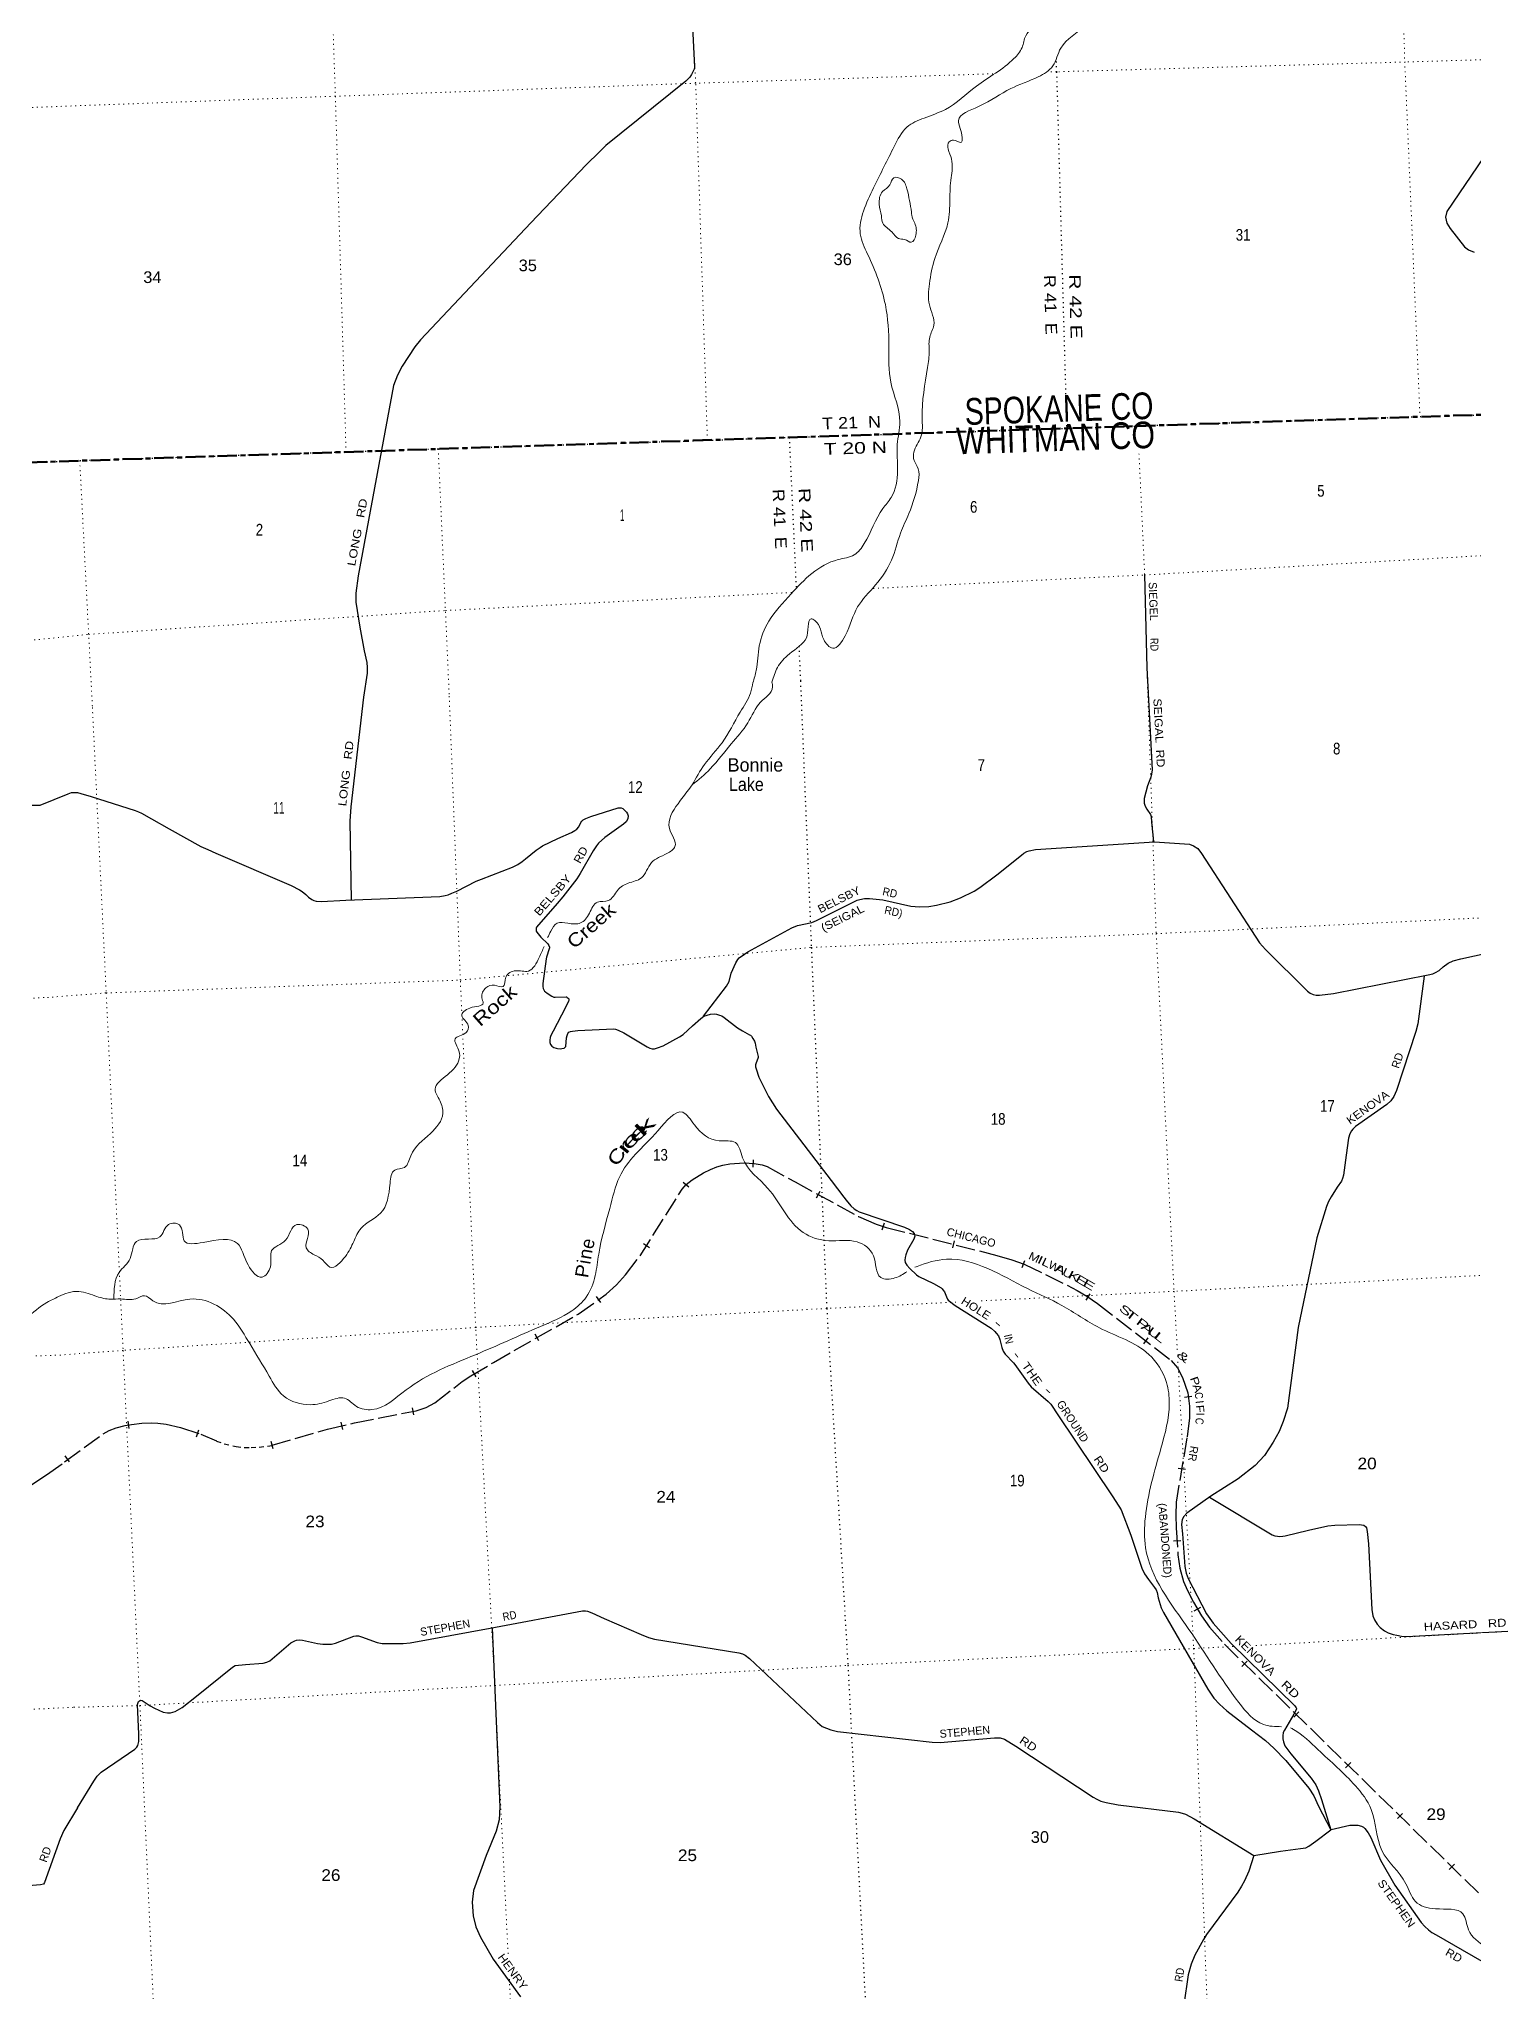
# Model space of a CAD drawing. Header units: feet. Extents: x 745759 to 1002271, y -170898 to 32007.
# Drawn here: x 842379 to 863891, y -95279 to -65991 of the extents above; entities that cross this region are included whole.
import ezdxf
from ezdxf.enums import TextEntityAlignment as Align

# ---------------------------------------------------------------- set-up
doc = ezdxf.new("R2010")
doc.units = ezdxf.units.FT
doc.header["$LTSCALE"] = 48
for name, pattern in [('DOTTED', [1.5, 0.3, -1.2]), ('LONG_DASH_SHORT_DASH', [9.9, 6, -1.2, 1.5, -1.2]), ('LONG_DASHED', [7.5, 6, -1.5]), ('SHORT_DASHED', [2.7, 1.5, -1.2])]:
    doc.linetypes.add(name, pattern=pattern)
for name, color, linetype, lineweight in [('11', 7, 'LONG_DASH_SHORT_DASH', 60), ('29', 7, 'Continuous', 25), ('39', 7, 'Continuous', 13), ('6', 7, 'DOTTED', 25), ('63', 7, 'Continuous', 25), ('7', 7, 'DOTTED', 13)]:
    doc.layers.add(name, color=color, linetype=linetype, lineweight=lineweight)
for name, color, linetype in [('12', 7, 'Continuous'), ('30', 7, 'Continuous'), ('41', 7, 'Continuous')]:
    doc.layers.add(name, color=color, linetype=linetype)

msp = doc.modelspace()

# ---------------------------------------------------------------- linework, layer by layer
at = {"layer": '11'}
msp.add_line((842205.35, -72340.49), (873389, -71316.67), dxfattribs=at)
at = {"layer": '29'}
msp.add_line((858953.7, -74026.21), (858987.04, -75421.16), dxfattribs=at)
for points in [[(852144.96, -65201.65), (852205.96, -66412.44), (852201.08, -66444.17), (852178.07, -66482.89), (852161.2, -66522.31), (852136.63, -66560.28), (852076.02, -66622.42), (850876.97, -67588.54), (850778.44, -67680.84), (850579.89, -67878.08), (849752.04, -68747.06), (848097.99, -70501.92), (848009.84, -70607.36), (847824.27, -70898.94), (847749.92, -71032.63), (847692.74, -71186.45), (847161.54, -74039.64), (847125.62, -74299.82), (847125.68, -74434.46), (847189.54, -74809.34), (847254.9, -75168.02), (847291.37, -75339.13), (847296.9, -75413.76), (847295.33, -75499.4), (847244.36, -75863.07)], [(864955.66, -66413.05), (863484.72, -68578.17), (863462.43, -68663.35), (863484.72, -68749.55), (863533.91, -68832.12), (863747.23, -69108.48), (863810.69, -69153.11), (863893.56, -69186.28)], [(858987.04, -75421.16), (859066.07, -76948.57), (859058.6, -77015.82), (859047.29, -77061.36), (858995.71, -77189.78), (858947.37, -77379.32), (858945.3, -77423.9), (858947.99, -77450.76), (858961.4, -77496.41), (858986.5, -77539.26), (859041.23, -77619.9), (859052.65, -77652.17), (859058.85, -77734.25), (859087.5, -78027.45)], [(847244.36, -75863.07), (847051.48, -77503.82), (847038.06, -77718.25), (847058.49, -78903.74)], [(837962.64, -76208.04), (839981.86, -77503.75), (840014.78, -77517.77), (840055.21, -77525.86), (840240.05, -77549.73), (840316.63, -77563.61), (840370.53, -77578.44), (840419.71, -77597.5), (840463.51, -77621.59), (840537.62, -77675.52), (840557.16, -77685.64), (840583.64, -77696.42), (840631.95, -77710.58), (840803.76, -77740.92), (840845.85, -77742.2), (841279.43, -77724.74), (841346.48, -77713.97), (841664.15, -77656.65), (841707.27, -77647.21), (841741.96, -77636.38), (842116.58, -77501.34), (842182.27, -77486.09), (842246.56, -77478.93), (842396.34, -77478.2)], [(842396.34, -77478.2), (842815.9, -77308.34), (842864.76, -77290.57), (842913.62, -77288.34), (842955.81, -77292.79), (843002.45, -77303.9), (843157.12, -77352.8), (843818.47, -77559.85), (843868.57, -77579.45), (843912.98, -77599.45), (844063.16, -77686.67), (844329.35, -77835.29)], [(846980.05, -78906.95), (848386.78, -78849.42), (848467.85, -78837.52), (848511.15, -78827.2), (848568.89, -78802.76), (848639.95, -78769.42), (848929.58, -78622.59), (849010.83, -78589.43), (849477.2, -78409.43), (849555.49, -78371.35), (849623.77, -78324.99), (849672.15, -78285.87), (849829.2, -78157.22), (849889.33, -78113.3), (849924.69, -78088.33), (850155.84, -77981.79), (850362.19, -77890.56), (850410.53, -77860.65), (850439.92, -77839.45), (850468.79, -77806.12), (850502.1, -77741.67), (850515.43, -77721.67), (850535.46, -77702.46), (850575.39, -77679.45), (850652.97, -77651.19), (851060.45, -77522.21), (851103.94, -77519.46), (851130.59, -77532.79), (851184.76, -77583.55), (851201.66, -77608.34), (851212.76, -77639.45), (851207.35, -77683.69), (851181.67, -77728.34), (851138.97, -77767.96), (850859.97, -77964.23), (850766.38, -78052.78), (850735.29, -78090.55), (850683.72, -78163.98), (850493.22, -78506.1), (850440.4, -78582.9), (850229.67, -78853.99), (850144.63, -78952.82)], [(844329.35, -77835.29), (844802.05, -78099.22), (844909.01, -78147.21), (845026.71, -78198.32), (846159.19, -78685.65), (846282.57, -78752.76), (846322.55, -78777.2), (846375.91, -78821.22), (846418.04, -78861.65), (846468.37, -78897.46), (846495.77, -78912.76), (846533.53, -78921.64), (846613.97, -78924.03), (846980.05, -78906.95)], [(852339.89, -80642.67), (852687.37, -80195.14), (852724.09, -80126.92), (852753.64, -80000.87), (852823.04, -79842.81), (852852.91, -79793.92), (852877.07, -79769.75), (852953.64, -79714.69), (853005.89, -79681.12), (853666.52, -79319.98), (853749.32, -79286.35), (853963.27, -79237.93), (854036.49, -79211.15), (854645.72, -78907.69), (854683.73, -78893.39), (854753.06, -78880.82), (854827.93, -78879.77), (855027.5, -78902.37), (855450.86, -78996.3), (855579.68, -79007.04), (855719.24, -78998.98), (855835.43, -78980.27), (856038.61, -78931.85), (856191.6, -78872.76), (856399.4, -78770.9), (856484.13, -78717.01), (856739.28, -78525.75), (857106.78, -78228.25), (857144.36, -78198.71), (857189.99, -78174.54), (857222.19, -78163.8), (857316.12, -78147.68), (859104.19, -78029.17), (859624.23, -78067.13), (859688.6, -78089.43), (859753.05, -78131.58), (859804.71, -78206.05), (860673.97, -79544.93), (860767.54, -79646.21), (861395.63, -80271.94), (861435.83, -80298.79), (861481.45, -80320.27), (861524.39, -80328.33), (861574.13, -80327.63), (861786.37, -80305.35), (863207.16, -80027.55), (863276.94, -80008.75), (863313.31, -79992.34), (863370.88, -79960.41), (863427.11, -79905.23), (863503.72, -79849.81), (863580.22, -79812.71), (863696.52, -79783.87), (865562.04, -79377.13)], [(850144.63, -78952.82), (849838.26, -79308.83), (849831.97, -79325.53), (849830.31, -79349.42), (849833.08, -79368.86), (849842.16, -79385.26), (849902.39, -79460.28), (850005.46, -79558.41), (850023.52, -79587.19), (850030.73, -79608.86), (850030.73, -79621.08), (850027.46, -79634.39), (849988.23, -79758.22), (849981.32, -79787.19), (849929.6, -80156.42), (849929.68, -80197.75), (849938.57, -80231.08), (849950.78, -80261.08), (849958.55, -80271.08), (849970.95, -80282.26), (849994.09, -80298.86), (850064.04, -80345.52), (850085.49, -80355.94), (850094.3, -80358.03), (850117.34, -80357.75), (850280.74, -80355.09), (850289.18, -80357.47), (850298.34, -80363.3), (850310.55, -80375.52), (850319.43, -80386.64), (850321.94, -80393.58), (850322.06, -80398.37), (850320.83, -80408.03), (850316.1, -80419.97), (850268.61, -80516.51), (850084.06, -80868.74)], [(863147.09, -80043.73), (863051.66, -80760.65), (863021.46, -80877.4), (862732.29, -81759.66), (862688.16, -81850.83), (862643.73, -81912.74), (862585.34, -81967.8), (862117.62, -82300.61), (862074.75, -82339.73), (862053.28, -82366.59), (862029.12, -82412.24), (862010.53, -82474.24), (861976.23, -82727.82), (861935.19, -83029.91), (861921.78, -83078.24), (861904.01, -83118.07), (861838.62, -83211.4), (861750.01, -83354.85), (861709.75, -83424.68), (861682.88, -83499.92), (861536.86, -83971.72), (861257.23, -85314.41), (861094.04, -86525.49), (861030.73, -86722.51), (860971.69, -86872.9), (860882.81, -87032.08), (860752.47, -87232.84), (860612.05, -87383.15), (860355.59, -87583.11), (859945.92, -87845.07), (859584.28, -88101.15), (859543.87, -88151.22), (859516.88, -88194.55), (859506.3, -88269.38), (859523.53, -88408.22), (859554.61, -88897.8), (859576.08, -88999.85), (859608.62, -89076.97), (859882.04, -89606.78), (859978.98, -89746.86), (860251.72, -90055.23), (861204.8, -90989.27), (861224.66, -91017.35), (861228.68, -91029.44), (861228.68, -91035.48), (861224.68, -91047.03), (861188.56, -91113), (861049.44, -91354.47), (861032.76, -91389.31), (861024.71, -91440.34), (861024.71, -91483.31), (861034.83, -91530.6), (861056.92, -91588.04), (861083.76, -91628.33), (861144.8, -91708), (861451.4, -92071.58), (861521.24, -92173.5), (861561.5, -92262.12), (861606.08, -92394.58), (861746.74, -92847.38)], [(850084.06, -80868.74), (850049.43, -80934.83), (850039.34, -80967.47), (850036, -81004.13), (850037.11, -81040.8), (850046.67, -81067.82), (850065.99, -81095.24), (850093.75, -81114.13), (850129.28, -81126.35), (850152.87, -81129.61), (850191.46, -81133.02), (850217, -81129.69), (850249.21, -81123.02), (850263.22, -81114.78), (850274.74, -81097.47), (850287.86, -80971.17), (850294.73, -80937.47), (850306.95, -80907.47), (850322.49, -80887.47), (850343.92, -80877.14), (850373.57, -80868.58), (850454.28, -80862.3), (850991.13, -80836.83), (851020.95, -80840.8), (851063.15, -80856.36), (851145.56, -80895.41), (851495.1, -81104.14), (851536.74, -81125.81), (851568.1, -81132.58), (851586.71, -81134.69), (851606.14, -81133.02), (851648.34, -81121.91), (851734.09, -81088.16), (851980.91, -80954.7), (852033.86, -80917.56), (852175.68, -80791.17), (852297.74, -80679.37), (852347.34, -80644.7), (852393.98, -80629.14), (852447.28, -80615.81), (852499.39, -80611.91), (852533.89, -80615.81), (852578.31, -80629.14), (852613.84, -80642.48), (852647.64, -80664.6), (852850.78, -80820.65), (852924.76, -80866.92), (853030.44, -80922.91), (853043.02, -80929.7), (853058.01, -80944.7), (853080.22, -80980.25), (853104.1, -81021.92), (853113.53, -81049.14), (853125.58, -81107.83), (853157.4, -81248.58), (853158.51, -81266.36), (853155.95, -81278.25), (853131.86, -81344.14), (853119.64, -81373.03), (853117.42, -81388.58), (853120.85, -81406), (853127.42, -81434.14), (853168.88, -81557.86), (853317.04, -81852.23), (853436.43, -82040.57), (854251.83, -83107.75), (854444.97, -83360.91)], [(854444.97, -83360.91), (854476.49, -83402.22), (854550.97, -83490.78), (854599.83, -83535.23), (854637.58, -83559.67), (854676.09, -83578.49), (855352.12, -83809.34), (855430.42, -83844.11), (855474.84, -83875.23), (855497.34, -83902.39), (855505.93, -83924.11), (855508.15, -83946.34), (855495.5, -83991.04), (855400.89, -84154.52), (855372.68, -84224.11), (855361.58, -84266.33), (855358.33, -84306.62), (855366.02, -84337.44), (855388.23, -84377.44), (855435.89, -84431.56), (855531.47, -84525.22), (855569.64, -84549.06), (855787.63, -84654.39), (855901.97, -84720.01), (855920.68, -84735.78), (855930.67, -84748), (855951.21, -84780.77), (855981.79, -84854.97), (855998.4, -84886.89), (856010.62, -84903.56), (856026.72, -84920.77), (856113.77, -84982.58), (856653.61, -85323.56), (856707.96, -85372.44), (856730.17, -85399.1), (856761.26, -85439.1), (856784.62, -85493.49), (856812.34, -85614.66), (856833.19, -85667.49), (856861.2, -85714.66), (856988.54, -85844.87), (857006.66, -85866.88), (857206.54, -86149.1), (857253.01, -86202.79), (857508.13, -86426.01), (857546.33, -86464.65), (857566.31, -86493.54), (857643.51, -86609.93), (858479.31, -87851.81), (858600.91, -88048.15), (858749.19, -88429.11), (858910.36, -88924.54), (858949.89, -89006.85), (859009.85, -89095.74), (859103.13, -89215.74), (859125.34, -89249.07), (859140.88, -89289.07), (859158.81, -89367.45), (859203.07, -89520.18), (859234.68, -89587.08), (859899.11, -90736.57), (859991.47, -90871.28), (860073.81, -90963.81), (860186.9, -91062.39), (860554.34, -91348.56), (860767.68, -91510.4), (860893.13, -91622.39), (861068.94, -91809), (861415.37, -92225.29)], [(859924.32, -87858.88), (860865.83, -88423.19), (860905.32, -88439.19), (860945.58, -88444.56), (860983.15, -88447.25), (861026.09, -88444.56), (861059.13, -88437.96), (861412, -88351.74), (861702.44, -88288.8), (861803.42, -88278.16), (862169.45, -88267.31), (862239.36, -88279.56), (862266.07, -88299.54), (862279.49, -88318.34), (862292.53, -88374.38), (862312.34, -88559.28), (862361.07, -89544.25), (862376.11, -89636.96), (862397.93, -89696.21), (862437.84, -89763.19), (862483.47, -89811.53), (862550.57, -89865.24), (862606.93, -89892.1), (862679.39, -89916.27), (862733.07, -89929.69), (862805.54, -89943.12), (862877.76, -89946.16), (867443.18, -89710.03)], [(842955.24, -92520.08), (843199.1, -92117.74), (843250.1, -92042.55), (843311.72, -91982.12), (843816.4, -91637.04), (843845.92, -91607.5), (843859.76, -91583.66), (843875.44, -91521.56), (843876.49, -91411.48), (843852.73, -90970.43), (843870.07, -90925.37), (843899.6, -90903.89), (843925.14, -90909.12), (844042.08, -90987.37), (844108.94, -91024.74), (844240.45, -91081.13), (844304.86, -91094.56), (844350.49, -91091.88), (844417.58, -91073.08), (844525.04, -91015.21), (844740.72, -90845.47), (845276.42, -90407.06), (845320.99, -90385.23), (845473.16, -90369.29), (845737.68, -90349.02), (845794.41, -90334.56), (845840.03, -90315.76), (845907.53, -90255.71), (846151.36, -90044.52), (846211.36, -90013.97), (846239.93, -90001.55), (846277.5, -89998.86), (846329.61, -90005.38), (846554.07, -90053.26), (846634.46, -90063.32), (846693.5, -90066), (846760.6, -90063.32), (846823.17, -90050.98), (847097.1, -89945.6), (847125.6, -89937.1), (847165.86, -89939.78), (847213.84, -89953.22), (847447.45, -90037.06), (847520.13, -90052.57), (847587.22, -90052.57), (847703.07, -90053.47), (847839.51, -90052.57), (847941.77, -90042.27), (849140.24, -89824.64), (850526.18, -89563.48), (850568.99, -89563.8), (850601.2, -89569.18), (850667.75, -89594.36), (850851.14, -89678.12), (851406.96, -89917.08), (851516.4, -89963.95), (851605.97, -89986.12), (852871.9, -90193.73), (852925.42, -90208.33), (852963, -90229.82), (853031.28, -90280.43), (854049.45, -91240.23), (854117.06, -91295.96), (854251.25, -91349.67), (854348.83, -91372), (855770.32, -91532.29), (855890.7, -91538.73), (856704.3, -91467.84), (856790.18, -91467.84), (856853.37, -91489.6), (857023.28, -91592.04), (858180.43, -92359.44), (858237.25, -92388.92), (858298.52, -92415.83), (858379.38, -92437.94), (858555.25, -92473.56), (859460.61, -92584.04), (859516.99, -92595.76), (859567.98, -92614.56), (859694.73, -92684.02), (860591.63, -93232.75)], [(849169.73, -89819.08), (849285.84, -92503.1), (849275.85, -92695.86), (849232.93, -92868.39), (849083.65, -93235.37), (848893.05, -93759.33), (848873.27, -93931.23), (848886.78, -94138.97), (848926.94, -94301.85), (848997.13, -94457.62), (849184.23, -94789.47), (849595.41, -95350.83)], [(861415.37, -92225.29), (861490.53, -92340.16), (861560.93, -92495.55), (861746.74, -92847.38)], [(842955.24, -92520.08), (842752.28, -92856.26), (842693.83, -92980.98), (842461.05, -93635.47), (842445.62, -93660.7), (842401.86, -93674.03), (841383.55, -93758.95)], [(861750.67, -92843.26), (862028.92, -92779.93), (862081.27, -92775.71), (862152.34, -92780.15), (862205.64, -92793.48), (862235.62, -92810.16), (862255.58, -92828.65), (862304.47, -92892.38), (862345.51, -92965.37), (862488.68, -93302.15), (862703.25, -93677.42), (863099.48, -94235.47), (863153.94, -94295.7), (863209.46, -94349.03), (863258.32, -94386.81), (863323.57, -94425.23), (864268.92, -94965.54)], [(860589.69, -93234.85), (860989.32, -93167.01), (861291.46, -93129.15), (861368.86, -93116.76), (861417.17, -93095.27), (861521.06, -93019.42), (861746.74, -92847.38)], [(860589.69, -93234.85), (860514.58, -93467.8), (860450.98, -93610.89), (860406.87, -93690.79), (860351.69, -93784.85), (859883.47, -94418.64), (859835.44, -94494.89), (859706.32, -94730.19), (859652.64, -94861.8), (859606.78, -95022.33), (859540.45, -95472.89)]]:
    msp.add_lwpolyline(points, dxfattribs=at)
at = {"layer": '39'}
for points in [[(853080.21, -75645.4), (853130.39, -75458.88), (853177.1, -75090.21), (853318.56, -74722), (853653.98, -74312.22), (853963.04, -74006.24), (854358.38, -73797.81), (854599.6, -73726.23), (854750.51, -73557.25), (855029.24, -73032.67), (855154.06, -72866.69), (855249.96, -72465.93), (855245.3, -72070.97), (855285.01, -71730.79), (855147.97, -71137.21), (855119.86, -70600), (855066.23, -69973.03), (854800.18, -69216.99), (854690.06, -68912.69), (854739.76, -68570.12), (854890.1, -68223.75), (855045.51, -67905.42), (855199.44, -67601.25), (855390.2, -67311.83), (855647.13, -67175.14), (855966.82, -67046.17), (856431.53, -66698.04), (856994.54, -66283.71), (857115.34, -66117.88), (857171.27, -65942.4), (857393.72, -65692.1), (857516.27, -65411.3), (857592.14, -65067.74), (857805.94, -64531.5), (858035.49, -63823.3), (858391.52, -63263.56), (858812.48, -62715.48), (859042.02, -62493.14), (859385.15, -62181.84), (859884.81, -61798.13), (860048.45, -61592.38), (860270.62, -61388.46), (860564.32, -61318.93), (860892.47, -61308.58), (861425.21, -61379.23), (862302.49, -61392.55), (862543.63, -61318.95), (862675.2, -61279.72), (862838.23, -61273.58), (862915.13, -61173.92), (863052.03, -61007.48), (863475.22, -60681.08), (863741.53, -60525.89), (863980.46, -60285.05), (864281.7, -59715.28), (864362.49, -59395.72), (864594.85, -59141.02), (864682.08, -58885.73), (864633.61, -58343.25), (864571.71, -57980.68), (864605.31, -57908.86), (864705.89, -57957.49), (864759.56, -58207.46), (864924.86, -58316.14), (865114.03, -58470.3), (865188.9, -58531.99), (865263.57, -58696.5), (865223.96, -59147.56), (865031.88, -59509.61), (864919.88, -59640.83), (864822.15, -59668.71), (864820.94, -59852.21), (864632.34, -60145.58), (864358.67, -60643.76), (864152.47, -60897.48), (863580.65, -61291.98), (863488.62, -61418.42), (863270.32, -61563.73), (862658.33, -61746.05), (862323.49, -61847.37), (861850.48, -61810.76), (861459.21, -61912.19), (861123.68, -62211.1), (860794.84, -62419.04), (860103.35, -62739.42), (859721.74, -62991.68), (859267.4, -63617.63), (858924.31, -64307.92), (858658.77, -64807.81), (858478.16, -65153.3), (858339.13, -65424.65)], [(858339.13, -65424.65), (858068.48, -65787.64), (857696.14, -66126.24), (857577.16, -66394.82), (857359.46, -66556.24), (856946.81, -66733.06), (856463.07, -67003.28), (856162.41, -67210.16), (856189.06, -67330.12), (856196.95, -67541.5), (856088.84, -67507.27), (856023.25, -67531.91), (856056.94, -67786.67), (856051.36, -68069.12), (856033.49, -68400.42), (856004.14, -68748.27), (855808.31, -69279.8), (855727.83, -69661.84), (855727.47, -69976.35), (855793.31, -70282.31), (855731.41, -70460.03), (855722.97, -70665.98), (855700.16, -70918.84), (855617.4, -71671.9), (855599.89, -71958.83), (855493.5, -72186.61), (855498.16, -72311.43), (855559.18, -72434.12), (855561.76, -72611.43), (855419.07, -73108.71), (855294.89, -73399.65), (855158.88, -73805.96), (854918.79, -74177.88), (854650.96, -74508.51), (854461.59, -74943.03), (854276.99, -75127.4), (854143.06, -74995.35), (854009.54, -74712.1), (853952.13, -74686.04), (853910.04, -74800.52), (853882.14, -74970.91), (853629.12, -75212.28), (853449.29, -75416.62), (853365.72, -75634.41)], [(855457.96, -68587.41), (855390.54, -68239.17), (855306.41, -68091.14), (855192.79, -68071.23), (855134.3, -68178.26), (855025.12, -68277.13), (854973.74, -68466.55), (855006.51, -68642.72), (855026.75, -68752.84), (855162.61, -68882.79), (855265.14, -68983.76), (855354.3, -68996.53), (855454.66, -69039.11), (855523.29, -68933.71), (855506.46, -68752.91), (855461.7, -68633.64), (855457.96, -68587.41)], [(852171.29, -77175.76), (852440.44, -76936.91), (852755.26, -76560.99), (853003.84, -76246.25), (853194.41, -75937.87), (853307.36, -75832.43), (853375.48, -75706.58), (853365.72, -75634.41)], [(852171.29, -77175.76), (852355.98, -76871.65), (852618.19, -76544.25), (852890.11, -76085.27), (853044.11, -75799.89), (853081.15, -75641.9)], [(850003.25, -79466.56), (850049.49, -79369.91), (850147.95, -79250.92), (850304.53, -79250.73), (850497.14, -79247.08), (850628.88, -79102.53), (850751.8, -78934.12), (850915.68, -78911.43), (851051.16, -78758.66), (851212.17, -78649.28), (851408.39, -78572.82), (851559.39, -78342.72), (851791.78, -78206.27), (851912.69, -78098.5), (851829.58, -77831.32), (851957.8, -77458.81), (852171.29, -77175.76)], [(843498.74, -84890.87), (843579.47, -84486.99), (843743.23, -84278.59), (843837.16, -84022.51), (844018.67, -83987.01), (844190.23, -83953.92), (844320.71, -83771.07), (844481.44, -83774.75), (844555.59, -84014.02), (844837.42, -84037.09), (845351.88, -84052.89), (845513.11, -84375.5), (845721.88, -84556.91), (845847.27, -84402.53), (845865.41, -84161.59), (846075.01, -84003.85), (846241.98, -83771.1), (846406.84, -83839.2), (846383.95, -84118.69), (846501.83, -84222.99), (846633.08, -84306.57), (846738.8, -84407.32), (846970.45, -84248.7), (847095.52, -84023.67), (847205.41, -83825.5), (847497.15, -83601.9), (847640.82, -83150.05), (847712.62, -82953.39), (847855.84, -82913.36), (847950.43, -82738), (848246.53, -82403.2), (848433.29, -82101.03), (848386.86, -81911.11), (848317.04, -81742.31), (848500.51, -81523.04), (848679.31, -81283.76), (848677.85, -81178.85), (848615.25, -80985.54), (848782.74, -80890.03), (848813.36, -80783.84), (848716.21, -80638.34), (848834.84, -80522.58), (849037.08, -80445.88), (849016.44, -80367.97), (849077.87, -80222.2), (849207, -80180.71), (849334.18, -80201.88), (849377.7, -80060.85), (849523.07, -79964.21), (849713.94, -79968.71), (849877.83, -79764.34), (849950.18, -79601.77)], [(855387.29, -84477.13), (855210.26, -84571.84), (854997.2, -84564.2), (854888.03, -84237.5), (854642.25, -84029.3), (854218.14, -84013.93), (853834.61, -83889.95), (853306.84, -83228.72), (852926.22, -82767.51), (852820.38, -82541.61), (852574.58, -82515.09), (852203.23, -82273.54), (852028.41, -82086.73), (851659.94, -82357.8), (851080.78, -83057.16), (850933.76, -83529.33), (850769.62, -84212.13), (850716.05, -84535.23), (850582.16, -84857.49), (850364.2, -85066.04), (849898.09, -85298.62), (848920.37, -85723.2), (847879.81, -86251.22), (847369.59, -86546.12), (847137.09, -86496.86), (846958.33, -86372.78), (846724.88, -86416.41), (846447.66, -86471.89), (846043.81, -86340.65), (845829.18, -86042.38), (845536.05, -85555.48), (845293.15, -85191.73), (844640.71, -84888.73), (844083.47, -84915.01), (843958.43, -84837.24), (843829.44, -84882.76), (843602.69, -84885.75), (843450.24, -84889.82), (843246.14, -84849.52), (842976.69, -84775.49), (842814.62, -84792.05), (842670.09, -84851.54)], [(861003.35, -91301.59), (860737.64, -91269.08), (860365.35, -90938.76), (859618.43, -89842.17), (858967.62, -88616.59), (858964.53, -88158.49), (859197.48, -87127.76), (859323.73, -86452.54), (859281.26, -86139.33), (859018.39, -85717.83), (858276.47, -85319.5), (857711.25, -84982.74), (857197.01, -84730.75), (855983.93, -84290.66), (855541.83, -84399.14), (855510.92, -84411.75)], [(840647.88, -86138.48), (841133.84, -85714.74), (841385.65, -85516.22), (841564.47, -85443.37), (841827.99, -85460.41), (841951.11, -85407.67), (842194.05, -85177.17), (842497.02, -84938.52), (842670.09, -84851.54)], [(864911.51, -95159.94), (864737.54, -95181.02), (864468.04, -94923.29), (864068.02, -94604.17), (863810.55, -94345.97), (863726.43, -94109.11), (863312.35, -94032.78), (863013.56, -93921.56), (862872.31, -93656.71), (862510.47, -93156.4), (862349.61, -92541.08), (862113.06, -92187.17), (861555.14, -91646.24), (861185.73, -91342.04), (861142.15, -91318.85)]]:
    msp.add_spline(points, degree=3, dxfattribs=at)
at = {"layer": '6'}
for p, q in [((853625.18, -71964.86), (853730.09, -74245.27)), ((857780.81, -71780.23), (857782.01, -71830.25)), ((853769.18, -75095.01), (853793.21, -75617.37))]:
    msp.add_line(p, q, dxfattribs=at)
for points in [[(857625.06, -66326.88), (857632.8, -66481.43), (857771.53, -71394.77)], [(855619.24, -71900.29), (857782.01, -71830.25), (858849.68, -71793.3), (863082.44, -71652.73), (864252.23, -71618.74), (868356.93, -71483.17), (869667.34, -71439.39), (873389, -71316.67)], [(842205.35, -72340.49), (842988.36, -72312.31), (846981.36, -72178.7), (848362.99, -72134.73), (852398.98, -72008.87), (853625.18, -71964.86), (855265.72, -71911.73)], [(853793.21, -75617.37), (853956.3, -79613.67), (854187.42, -85028.51), (854504.84, -90381.36), (854782.22, -95737.83), (855038.01, -101109.29), (855298.21, -106492.68), (855552.87, -111890.43), (855833.59, -117287.14), (856015.35, -121382.34)]]:
    msp.add_lwpolyline(points, dxfattribs=at)
at = {"layer": '63'}
for p, q in [((853084.06, -82907.99), (853089.37, -82797.51)), ((852118.31, -83211.15), (852035.13, -83138.25)), ((854036.51, -83369.04), (854089.66, -83272.03)), ((855020.34, -83851.15), (855052.92, -83745.44)), ((851532.29, -84117.09), (851438.71, -84058.11)), ((856076.83, -84120.85), (856103.95, -84013.62)), ((857117.76, -84413.6), (857156.62, -84310.04)), ((850801.66, -84938.53), (850737.62, -84848.34)), ((858075.12, -84902.24), (858137.71, -84811.05)), ((849872.91, -85512.15), (849818.07, -85416.1)), ((858939.58, -85557.61), (859007.16, -85470.05)), ((848931.43, -86055.54), (848875.13, -85960.34)), ((859553.6, -86358.65), (859663.49, -86346.1)), ((847997.81, -86625.28), (847976.35, -86516.78)), ((843729.68, -86828.32), (843714.44, -86718.77)), ((844740.28, -86951.74), (844775.63, -86846.93)), ((846933.62, -86842.22), (846908.57, -86734.48)), ((842836.25, -87331.08), (842771.47, -87241.42)), ((842836.25, -87331.08), (842771.47, -87241.42)), ((845888, -87131.71), (845857.35, -87025.43)), ((859456.47, -87422.78), (859565.55, -87441.16)), ((859384.36, -88514.73), (859494.71, -88507.15)), ((859698.47, -89564.55), (859794.03, -89508.84)), ((860413.21, -90396.34), (860490.62, -90317.33)), ((861190.29, -91157.62), (861267.69, -91078.61)), ((861967.36, -91918.9), (862044.77, -91839.89)), ((862744.44, -92680.18), (862821.85, -92601.17)), ((863521.52, -93441.46), (863598.92, -93362.45))]:
    msp.add_line(p, q, dxfattribs=at)
at = {"layer": '63', "linetype": 'LONG_DASHED'}
for points in [[(845871.81, -87079.55), (846702.63, -86839.87), (847107.9, -86745.64), (848030.68, -86563.13), (848181.36, -86514.06), (848313.17, -86443.78), (848723.1, -86123.28), (848852.24, -86038.94), (849190.92, -85838.65), (850460.57, -85113.76), (850881.03, -84815.21), (851036.52, -84675.87), (851170.8, -84523.99), (851390.83, -84239.14), (852020.92, -83239.42), (852080.71, -83171.22), (852169.39, -83098.22), (852342.23, -82993.82), (852443.2, -82942.68), (852540.34, -82904.09), (852631.78, -82879.78), (852735.58, -82861.27), (852951.28, -82846.94), (853099.72, -82854.08), (853217.92, -82875.4), (853294.36, -82899.93), (853713.3, -83129.68), (854665.86, -83651.61), (854927.23, -83765.32), (855080.6, -83812.58), (856739.99, -84232.25), (856964.17, -84297.65), (857146.56, -84366.09), (857469.26, -84517.92), (857943.56, -84759.15), (858086.93, -84844.12), (858245.57, -84953.01), (859353.96, -85808.46), (859447.21, -85919.14), (859521.53, -86062.15), (859601.43, -86296.31), (859624.27, -86496.27), (859624.27, -86667.55), (859588.37, -86968.68), (859425.66, -87934.19), (859419.43, -88127.76), (859425.68, -88319.39), (859453.55, -88725.18), (859481.94, -88924.04), (859538.7, -89122.82), (859595.44, -89259.1), (859686.37, -89435.37), (859805.72, -89640.1), (859924.97, -89810.58), (860152.65, -90064.64), (863997.08, -93830.92)], [(842760.7, -87327.32), (843338.68, -86909.68), (843429.96, -86857.17), (843532.88, -86819.98), (843669.86, -86782.85), (843764.14, -86769.74), (843917.86, -86748.63), (844067.46, -86744.05), (844157.56, -86748.63), (844283.08, -86765.76), (844498.81, -86812.66), (844805.94, -86916.27), (845036.31, -87014.63)], [(842271.26, -87666.42), (842491.15, -87526.36), (842760.24, -87332.83)]]:
    msp.add_lwpolyline(points, dxfattribs=at)
at = {"layer": '63', "linetype": 'SHORT_DASHED'}
msp.add_lwpolyline([(845036.71, -87018.33), (845155.81, -87058.76), (845332.2, -87100.04), (845454.54, -87114.27), (845558.3, -87113.63), (845676.46, -87110), (845872.95, -87083.49)], dxfattribs=at)
at = {"layer": '7'}
for p, q in [((858849.68, -71793.3), (858852.05, -71843.89)), ((842988.36, -72312.31), (843178.14, -76014.67)), ((848362.99, -72134.73), (848526.79, -75815.1)), ((842702.85, -85727.2), (840985.28, -85790.57)), ((839136.86, -91189.81), (842899.14, -91010.02))]:
    msp.add_line(p, q, dxfattribs=at)
for points in [[(852398.98, -72008.87), (852223.3, -66652.97), (851951.1, -61357.16), (851829.11, -56035.54), (851645.44, -50627.53), (851522.56, -45336.17), (851251.69, -40022.17), (850928.04, -34698.06), (850679.79, -29859.56)], [(845305.95, -30062.93), (845549.84, -34789.8), (845819.75, -40186.5), (846060.13, -45493.59), (846247.06, -50826.88), (846460.24, -56215.63), (846644.48, -61530.88), (846820.75, -66848.45), (846981.36, -72178.7)], [(862723.69, -61731.95), (862853.62, -66331.1), (863082.44, -71652.73)], [(873183.68, -65985.8), (868169.04, -66177.21), (862861.82, -66334.82), (857632.8, -66481.43), (857490.62, -66485.94)], [(856680.19, -66511.64), (852223.3, -66652.97), (846820.75, -66848.45), (842007.86, -67025.84)], [(858869.17, -72209.02), (858954.46, -74027.85), (858987.04, -75421.16)], [(854884.37, -74230.06), (858954.46, -74027.85), (864334.69, -73720.32), (866789.48, -73608.65)], [(842304.28, -75003.2), (843124.98, -74918.56), (848471.13, -74561.91), (853673.6, -74290.41)], [(858987.04, -75421.16), (859127.06, -79407.29), (859394.68, -84772.23), (859443.21, -85651.99)], [(849410, -94705.45), (849210.76, -90683.5), (848924.89, -85313.24), (848694.54, -80104.27), (848526.79, -75815.1)], [(843178.14, -76014.67), (843384.77, -80296.01), (843638.22, -85657.47), (843890.55, -90984.66), (844131.04, -96318.37), (844310.38, -101684.81), (844584.38, -105622.23)], [(842503.58, -80364.5), (843384.77, -80296.01), (848694.54, -80104.27), (853956.3, -79613.67), (859127.06, -79407.29), (864534.88, -79145.03), (869957.74, -78851.88), (873669.86, -78602.55)], [(817805.95, -81487.12), (822353.1, -81302.4), (827437.32, -81052.23), (832732.96, -80822.92), (837979.96, -80577.16), (842503.58, -80364.5)], [(873877.77, -83998.06), (870121.71, -84239.12), (864769.83, -84493.1), (859394.68, -84772.23), (856450.03, -84917.15)], [(856125.51, -84933.13), (854187.42, -85028.51), (848924.89, -85313.24), (843638.22, -85657.47), (842702.85, -85727.2)], [(859453.04, -85830.18), (859690.11, -90127.97), (859892.37, -95519.74), (860094.57, -100848.93), (860649.62, -106285.15), (860899.6, -111662.9), (861163.95, -117050.17), (861300.14, -121182.56)], [(860622.93, -90082.28), (865015.67, -89837.34), (870393.34, -89603.89), (874084.36, -89359.43)], [(842899.14, -91010.02), (843890.55, -90984.66), (849210.76, -90683.5), (854504.84, -90381.36), (859690.11, -90127.97), (860334.66, -90096.4)], [(850698.52, -121585.27), (850541.38, -117585.17), (850279.64, -112155.4), (850017.5, -106774.1), (849675.29, -101460.59), (849476.04, -96038.43), (849428.85, -95085.84)]]:
    msp.add_lwpolyline(points, dxfattribs=at)

# ---------------------------------------------------------------- texts
at = {"layer": '12'}
for s, width, p in [('SPOKANE CO', 0.8, (856262.97, -71778.9)), ('WHITMAN CO', 0.85, (856136.5, -72219.89))]:
    msp.add_text(s, height=400, rotation=1.88, dxfattribs=dict(at, width=width)).set_placement(p)
at = {"layer": '30'}
for s, rotation, width, p in [('LONG   RD', 79.454, 1.25, (847209.7, -73398.57)), ('RD', 272.033, 0.85, (859040.05, -75073.86)), ('SEIGAL  RD', 272.962, 1.15, (859111.27, -76399.66)), ('LONG   RD', 83.295, 1.2, (847038.72, -77012.77)), ('BELSBY', 26.478, 1.1, (854397.37, -78950.8)), ('RD', 347.539, 0.95, (855122.65, -78850.54)), ('(SEIGAL', 26.478, 1.1, (854450.83, -79226.76)), ('RD)', 347.539, 0.95, (855176.12, -79134.95)), ('KENOVA', 35.434, 1.1, (862333.51, -82061.56)), ('RD', 10.671, 0.9, (849442.96, -89696.36)), ('HASARD   RD', 2.961, 1.2, (863761.45, -89830.36)), ('KENOVA', 315.078, 1.15, (860571.58, -90273.93)), ('RD', 315.578, 1.3, (861097.68, -90786.29)), ('RD', 326.448, 1.15, (857176.85, -91609.89)), ('HENRY', 306.222, 1.1, (849431.44, -95009.87)), ('RD', 81.625, 0.9, (859534.89, -95029.97))]:
    msp.add_text(s, height=120, rotation=rotation, dxfattribs=dict(at, width=width)).set_placement(p, align=Align.CENTER)
for s, rotation, p in [('SIEGEL', 272.033, (859024.35, -74426.6)), ('RD', 71.853, (862801.26, -81327.99)), ('STEPHEN', 10.292, (848476.78, -89873.98)), ('STEPHEN', 4.98, (856262.93, -91436.59)), ('RD', 70.421, (842528.68, -93236.44))]:
    msp.add_text(s, height=120, rotation=rotation, dxfattribs=at).set_placement(p, align=Align.CENTER)
for s, rotation, width, p in [('RD', 60.89, 1.1, (850490.48, -78367.13)), ('BELSBY', 49.286, 1.2, (849879.47, -79153.62)), ('HOLE', 327.722, 1.1, (856190.74, -84948.4)), ('-', 318.722, 2, (856681.72, -85263.58)), ('IN', 282.886, 0.9, (856841.23, -85429.82)), ('-', 307.362, 1.85, (856966.93, -85722.96)), ('THE', 305.308, 1.2, (857105.62, -85885.76)), ('-', 318.815, 2, (857434.69, -86268.74)), ('RD', 303.941, 1.15, (858184.84, -87288.9)), ('STEPHEN', 305.376, 1.1, (862439.61, -93645.99)), ('RD', 330.25, 1.1, (863450.29, -94719.32))]:
    msp.add_text(s, height=120, rotation=rotation, dxfattribs=dict(at, width=width)).set_placement(p)
msp.add_text('GROUND', height=120, rotation=303.556, dxfattribs=at).set_placement((857628.33, -86456.27))
at = {"layer": '41'}
msp.add_text('Bonnie', height=200, dxfattribs=at).set_placement((853119.02, -76976.71), align=Align.CENTER)
at = {"layer": '41', "width": 0.9}
msp.add_text('Lake', height=200, dxfattribs=at).set_placement((852982.97, -77267.71), align=Align.CENTER)
at = {"layer": '41'}
for s, rotation, width, p in [('Creek', 41.422, 1.2, (850721.98, -79363.2)), ('Rock', 41.422, 1.25, (849277.13, -80560)), ('e', 44.981, 2.05, (851426.22, -82462.73)), ('k', 43.952, 2.25, (851532.08, -82367.81)), ('r', 51.32, 2, (851230.35, -82665.92)), ('e', 47.888, 1.9, (851318.28, -82567.31)), ('C', 58.73, 1.35, (851121.64, -82800.78)), ('n', 80.332, 1.05, (850665.76, -84226.32)), ('P', 80.839, 1.1, (850623.08, -84483.66))]:
    msp.add_text(s, height=200, rotation=rotation, dxfattribs=dict(at, width=width)).set_placement(p, align=Align.CENTER)
for s, rotation, p in [('e', 76.868, (850698.37, -84077.39)), ('i', 80.839, (850645.39, -84345.27))]:
    msp.add_text(s, height=200, rotation=rotation, dxfattribs=at).set_placement(p, align=Align.CENTER)
at = {"layer": '6'}
for s, rotation, width, p in [('R 41  E', 271.617, 1.15, (857443.8, -69531.09)), ('R 42 E', 271.617, 1.35, (857818.67, -69521.33)), ('T 21  N', 1.88, 1.15, (854121.07, -71844.66)), ('T 20 N', 1.88, 1.35, (854145, -72226.92)), ('R 41  E', 272.634, 1.15, (853375.18, -72742.94)), ('R 42 E', 272.634, 1.35, (853764.5, -72727.06))]:
    msp.add_text(s, height=175, rotation=rotation, dxfattribs=dict(at, width=width)).set_placement(p)
at = {"layer": '63'}
for s, rotation, p in [('CHICAGO', 345.807, (856339.19, -84022.2)), ('I', 271, (859726.94, -86614.29)), ('RR', 260.434, (859622.88, -87197.13)), ('(ABANDONED)', 274.339, (859200.41, -88512.3))]:
    msp.add_text(s, height=120, rotation=rotation, dxfattribs=at).set_placement(p, align=Align.CENTER)
for s, rotation, width, p in [('M', 334.803, 1.2, (857273.02, -84315.07)), ('I', 334.803, 1.55, (857364.88, -84354.77)), ('L', 334.803, 1.4, (857451.38, -84395.63)), ('W', 333.042, 1.1, (857570.25, -84452.98)), ('A', 333.042, 1.35, (857663.43, -84497.77)), ('U', 333.042, 1.3, (857772.41, -84554.59)), ('K', 333.042, 1.45, (857867.72, -84598.97)), ('E', 329.346, 1.65, (857977.3, -84660.15)), ('E', 329.346, 1.65, (858090.3, -84725.01)), ('S', 322.339, 1.75, (858629.7, -85103.56)), ('T', 322.339, 1.95, (858719.53, -85178.75)), ('P', 322.339, 1.8, (858890.54, -85308.06)), ('A', 322.339, 1.65, (858958.67, -85376.01)), ('U', 322.339, 1.55, (859058.63, -85445.91)), ('L', 322.339, 1.8, (859144.16, -85509.99)), ('&', 322.339, 1.75, (859494.02, -85798.62)), ('P', 288.841, 1.3, (859653.44, -86139.08)), ('A', 288.841, 1.2, (859689.42, -86244.53)), ('C', 276.516, 0.85, (859709.2, -86341.59)), ('C', 263.201, 0.85, (859717.62, -86712.24)), ('I', 276.516, 1.05, (859719.62, -86438.57)), ('F', 275, 1.2, (859726.66, -86539.05))]:
    msp.add_text(s, height=120, rotation=rotation, dxfattribs=dict(at, width=width)).set_placement(p, align=Align.CENTER)
at = {"layer": '7'}
for s, width, p in [('31', 0.85, (860319.68, -69014.47)), ('35', 1.05, (849568.88, -69472.56)), ('36', 1.05, (854291.35, -69380.74)), ('34', 1.05, (843940.43, -69649.35)), ('6', 0.85, (856335.63, -73094.34)), ('5', 0.85, (861541, -72853.87)), ('1', 0.4, (851089.68, -73219.4)), ('2', 0.85, (845627, -73436.54))]:
    msp.add_text(s, height=175, dxfattribs=dict(at, width=width)).set_placement(p)
for s, width, p in [('8', 0.85, (861833.34, -76719.93)), ('7', 0.85, (856504.73, -76966.24)), ('12', 0.85, (851318.21, -77295.96)), ('11', 0.65, (845975.51, -77607.71)), ('17', 0.85, (861693.75, -82079.74)), ('18', 0.85, (856757.88, -82273.91)), ('14', 0.85, (846288.47, -82896.44)), ('13', 0.85, (851695.18, -82811.98)), ('20', 1.1, (862289.27, -87441.18)), ('19', 0.85, (857044.22, -87697.26)), ('24', 1.1, (851776.04, -87940.19)), ('23', 1.1, (846515.55, -88310.19)), ('29', 1.1, (863323.43, -92700.95)), ('30', 1.05, (857383.59, -93043.47)), ('25', 1.1, (852099.7, -93317.36)), ('26', 1.1, (846754.08, -93614.14))]:
    msp.add_text(s, height=175, dxfattribs=dict(at, width=width)).set_placement(p, align=Align.CENTER)

doc.saveas('drawing.dxf')
